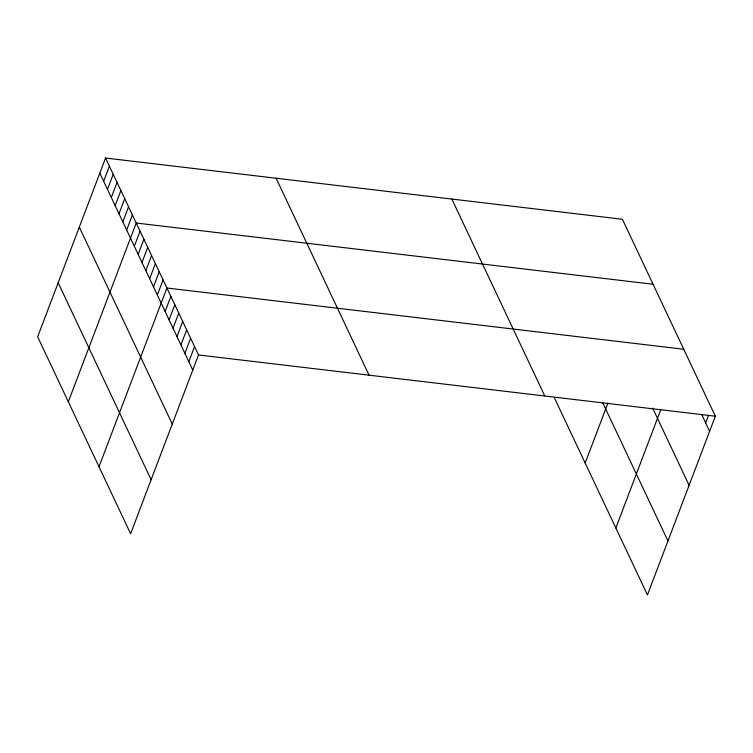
<?xml version="1.0" encoding="UTF-8"?>
<svg xmlns="http://www.w3.org/2000/svg" width="753" height="753" viewBox="0 0 753 753"><rect width="100%" height="100%" fill="white"/><g stroke="black" fill="none" stroke-linecap="round" stroke-linejoin="round"><path stroke-width="1.13" d="M105.552 158.036L37.65 336.789L130.608 533.736L198.51 354.974L105.552 158.036L622.392 219.264L715.35 416.211L647.448 594.964L554.49 398.026M103.66 181.238L109.392 166.159M107.491 189.361L113.223 174.282M111.331 197.493L117.054 182.405M115.162 205.616L120.894 190.528M118.993 213.739L124.725 198.651M122.833 221.862L128.556 206.774M126.664 229.985L132.396 214.897M68.325 401.782L136.227 223.02L653.067 284.257M134.335 246.231L140.067 231.143M138.166 254.354L143.898 239.275M141.997 262.477L147.729 247.398M145.837 270.6L151.569 255.521M149.668 278.732L155.4 263.644M153.508 286.855L159.231 271.767M157.339 294.978L163.072 279.89M99.001 466.775L166.902 288.013L683.743 349.251M165.123 311.469L170.856 296.381M169.077 319.837L174.809 304.758M173.021 328.214L178.753 313.126M176.974 336.582L182.706 321.493M180.927 344.949L186.659 329.861M184.88 353.317L190.603 338.238M188.824 361.694L194.556 346.606M585.166 463.02L607.991 402.93M615.841 528.004L660.776 409.707M705.665 422.922L708.535 415.383M198.51 354.974L715.35 416.211M701.721 414.555L709.618 431.3M652.71 408.192L689.099 485.309M602.805 402.911L667.967 540.955M451.838 199.056L544.795 396.003M276.116 178.235L369.064 375.182M99.82 173.115L192.777 370.062M79.31 227.133L172.258 424.071M58.169 282.78L151.118 479.717"/></g></svg>
